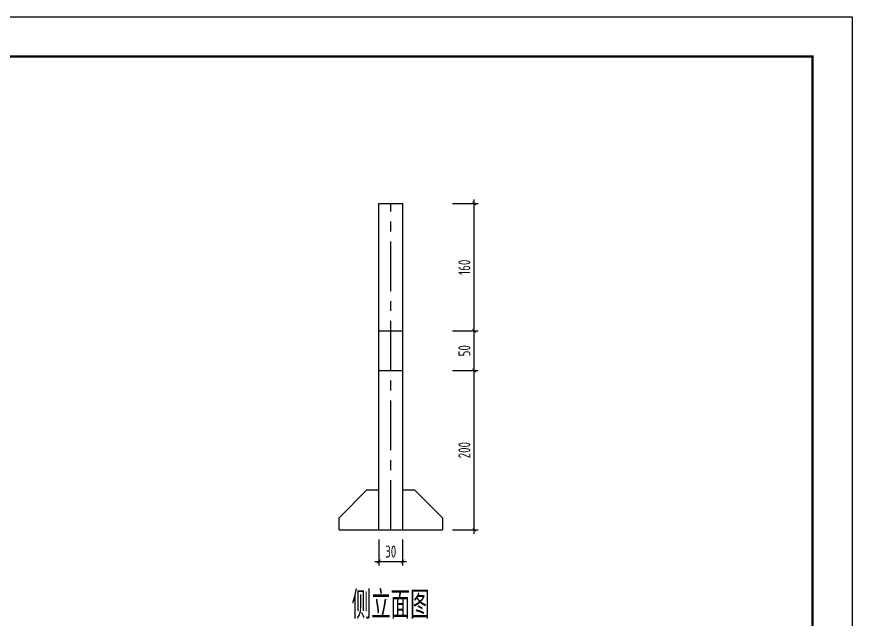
# Model space of a CAD drawing. Extents: x -179386 to 128588, y -100 to 34507.
# Drawn here: x -158386 to -137386, y 14548 to 29700 of the extents above; entities that cross this region are included whole.
import ezdxf
from ezdxf.enums import TextEntityAlignment as Align

# ---------------------------------------------------------------- set-up
doc = ezdxf.new("R2010")
doc.units = 0
doc.header["$LTSCALE"] = 1000
doc.linetypes.add('CENTER', pattern=[2, 1.25, -0.25, 0.25, -0.25])
doc.layers.get('0').update_dxf_attribs({"linetype": 'CONTINUOUS'})
doc.layers.get('Defpoints').update_dxf_attribs({"linetype": 'CONTINUOUS'})
doc.layers.add('1粗实线', color=1, linetype='CONTINUOUS', lineweight=30)
doc.layers.add('HFZT', color=5, linetype='CONTINUOUS', lineweight=15)
doc.styles.add('TSSD_Dimension', font='tssdeng.shx', dxfattribs={"width": 0.7, "bigfont": 'hztxt.shx'})
doc.styles.add('TSSD_NORM', font='tssdeng.shx', dxfattribs={"width": 0.7, "bigfont": 'hztxt.shx'})
doc.dimstyles.new('TSSD_100_100', dxfattribs={"dimtxt": 300, "dimasz": 100, "dimexe": 100, "dimexo": 250, "dimgap": 100, "dimtad": 1, "dimdec": 0, "dimzin": 0, "dimdsep": 46, "dimtxsty": 'TSSD_Dimension', "dimblk": 'ARCHTICK', "dimblk1": 'ARCHTICK', "dimblk2": 'ARCHTICK', "dimcen": 0, "dimdle": 100, "dimclrt": 7, "dimadec": 0, "dimazin": 0, "dimtfac": 1, "dimtdec": 0, "dimtix": 1, "dimtmove": 2, "dimatfit": 3, "dimfxl": 1, "dimtolj": 1, "dimtzin": 0, "dimarcsym": 0})

# ---------------------------------------------------------------- blocks, each defined once
blk = doc.blocks.new('DETK')
at = {"color": 7, "linetype": 'Continuous'}
blk.add_lwpolyline([(0, 0), (0, 29700), (42000, 29700), (42000, 0), (0, 0)], dxfattribs=at)
at = {"layer": '1粗实线', "color": 7, "linetype": 'Continuous', "const_width": 60}
blk.add_lwpolyline([(2500, 1000), (2500, 28700), (41000, 28700), (41000, 1000), (2500, 1000)], dxfattribs=at)
at = {"layer": 'HFZT', "color": 2, "style": 'TSSD_NORM', "width": 0.7}
for tag, height, p in [('比例尺', 250, (40275, 3100)), ('图号', 250, (37501, 1700)), ('日期', 250, (40275, 1700)), ('图名', 400, (31926, 1425))]:
    blk.add_attdef(tag, text='', height=height, dxfattribs=at).set_placement(p, align=Align.MIDDLE)
blk = doc.blocks.new('_ArchTick')
at = {"color": 0, "linetype": 'ByBlock', "const_width": 0.15}
blk.add_lwpolyline([(-0.5, -0.5), (0.5, 0.5)], dxfattribs=at)
blk = doc.blocks.new('*D260')
at = {"color": 0, "lineweight": -2, "transparency": 16777216}
for p, q in [((-149286, 16550), (-149286, 15900)), ((-148686, 16550), (-148686, 15900)), ((-149386, 16000), (-148586, 16000))]:
    blk.add_line(p, q, dxfattribs=at)
at = {"layer": 'Defpoints', "color": 0, "transparency": 16777216}
for p in [(-149286, 16800), (-148686, 16800), (-148686, 16000)]:
    blk.add_point(p, dxfattribs=at)
at = {"color": 0, "lineweight": -2, "transparency": 16777216, "xscale": 100, "yscale": 100, "zscale": 100, "rotation": 180}
blk.add_blockref('_ArchTick', (-149286, 16000), dxfattribs=at)
at = {"color": 0, "lineweight": -2, "transparency": 16777216, "xscale": 100, "yscale": 100, "zscale": 100}
blk.add_blockref('_ArchTick', (-148686, 16000), dxfattribs=at)
at = {"color": 7, "transparency": 16777216, "insert": (-148986, 16250), "char_height": 300, "attachment_point": 5, "style": 'TSSD_Dimension'}
blk.add_mtext('\\A1;30', dxfattribs=at)
blk = doc.blocks.new('*D261')
at = {"color": 0, "lineweight": -2, "transparency": 16777216}
for p, q in [((-147436, 20800), (-146786, 20800)), ((-146886, 16700), (-146886, 20900)), ((-147436, 16800), (-146786, 16800))]:
    blk.add_line(p, q, dxfattribs=at)
at = {"layer": 'Defpoints', "color": 0, "transparency": 16777216}
for p in [(-147686, 20800), (-146886, 20800), (-147686, 16800)]:
    blk.add_point(p, dxfattribs=at)
at = {"color": 0, "lineweight": -2, "transparency": 16777216, "xscale": 100, "yscale": 100, "zscale": 100}
for p, rotation in [((-146886, 20800), 90), ((-146886, 16800), 270)]:
    blk.add_blockref('_ArchTick', p, dxfattribs=dict(at, rotation=rotation))
at = {"color": 7, "transparency": 16777216, "insert": (-147136, 18800), "char_height": 300, "attachment_point": 5, "rotation": 90, "style": 'TSSD_Dimension'}
blk.add_mtext('\\A1;200', dxfattribs=at)
blk = doc.blocks.new('*D262')
at = {"color": 0, "lineweight": -2, "transparency": 16777216}
for p, q in [((-146886, 20700), (-146886, 21900)), ((-147436, 21800), (-146786, 21800)), ((-147436, 20800), (-146786, 20800))]:
    blk.add_line(p, q, dxfattribs=at)
at = {"layer": 'Defpoints', "color": 0, "transparency": 16777216}
for p in [(-147686, 21800), (-146886, 21800), (-147686, 20800)]:
    blk.add_point(p, dxfattribs=at)
at = {"color": 0, "lineweight": -2, "transparency": 16777216, "xscale": 100, "yscale": 100, "zscale": 100}
for p, rotation in [((-146886, 21800), 90), ((-146886, 20800), 270)]:
    blk.add_blockref('_ArchTick', p, dxfattribs=dict(at, rotation=rotation))
at = {"color": 7, "transparency": 16777216, "insert": (-147136, 21300), "char_height": 300, "attachment_point": 5, "rotation": 90, "style": 'TSSD_Dimension'}
blk.add_mtext('\\A1;50', dxfattribs=at)
blk = doc.blocks.new('*D263')
at = {"color": 0, "lineweight": -2, "transparency": 16777216}
for p, q in [((-147436, 25000), (-146786, 25000)), ((-146886, 21700), (-146886, 25100)), ((-147436, 21800), (-146786, 21800))]:
    blk.add_line(p, q, dxfattribs=at)
at = {"layer": 'Defpoints', "color": 0, "transparency": 16777216}
for p in [(-147686, 25000), (-146886, 25000), (-147686, 21800)]:
    blk.add_point(p, dxfattribs=at)
at = {"color": 0, "lineweight": -2, "transparency": 16777216, "xscale": 100, "yscale": 100, "zscale": 100}
for p, rotation in [((-146886, 25000), 90), ((-146886, 21800), 270)]:
    blk.add_blockref('_ArchTick', p, dxfattribs=dict(at, rotation=rotation))
at = {"color": 7, "transparency": 16777216, "insert": (-147136, 23400), "char_height": 300, "attachment_point": 5, "rotation": 90, "style": 'TSSD_Dimension'}
blk.add_mtext('\\A1;160', dxfattribs=at)

msp = doc.modelspace()

# ---------------------------------------------------------------- linework, layer by layer
for p, q in [((-149285.85472, 16800), (-149285.85472, 25000)), ((-149285.85472, 25000), (-148685.85472, 25000)), ((-148685.85472, 16800), (-148685.85472, 25000)), ((-149285.85472, 21800), (-148685.85472, 21800)), ((-149285.85472, 20800), (-148685.85472, 20800)), ((-150285.85472, 17100), (-149585.85472, 17800)), ((-149585.85472, 17800), (-149285.85472, 17800)), ((-148685.85472, 17800), (-148385.85472, 17800)), ((-148385.85472, 17800), (-147685.85472, 17100)), ((-150285.85472, 16800), (-150285.85472, 17100)), ((-147685.85472, 17100), (-147685.85472, 16800)), ((-150285.85472, 16800), (-149285.85472, 16800)), ((-149285.85472, 16800), (-148685.85472, 16800)), ((-148685.85472, 16800), (-147685.85472, 16800))]:
    msp.add_line(p, q)
at = {"linetype": 'CENTER'}
msp.add_line((-148985.85472, 16800), (-148985.85472, 25000), dxfattribs=at)

# ---------------------------------------------------------------- block references
msp.add_blockref('DETK', (-179385.85472, 0))

# ---------------------------------------------------------------- texts
at = {"style": 'TSSD_NORM', "width": 0.7}
msp.add_text('侧立面图', height=700, dxfattribs=at).set_placement((-149966.85472, 14560))

# ---------------------------------------------------------------- dimensions: what is measured, and where the dimension line sits
for p1, p2, text, picture, middle in [((-147685.85472, 21800), (-147685.85472, 25000), '160', '*D263', (-147135.85472, 23400)), ((-147685.85472, 20800), (-147685.85472, 21800), '50', '*D262', (-147135.85472, 21300)), ((-147685.85472, 16800), (-147685.85472, 20800), '200', '*D261', (-147135.85472, 18800)), ((-149285.85472, 16800), (-148685.85472, 16800), '30', '*D260', (-148985.85472, 16250))]:
    dim = msp.add_aligned_dim(p1=p1, p2=p2, distance=-800, text=text, dimstyle='TSSD_100_100')
    dim.commit()
    dim.dimension.update_dxf_attribs({"geometry": picture, "text_midpoint": middle})

doc.saveas('drawing.dxf')
